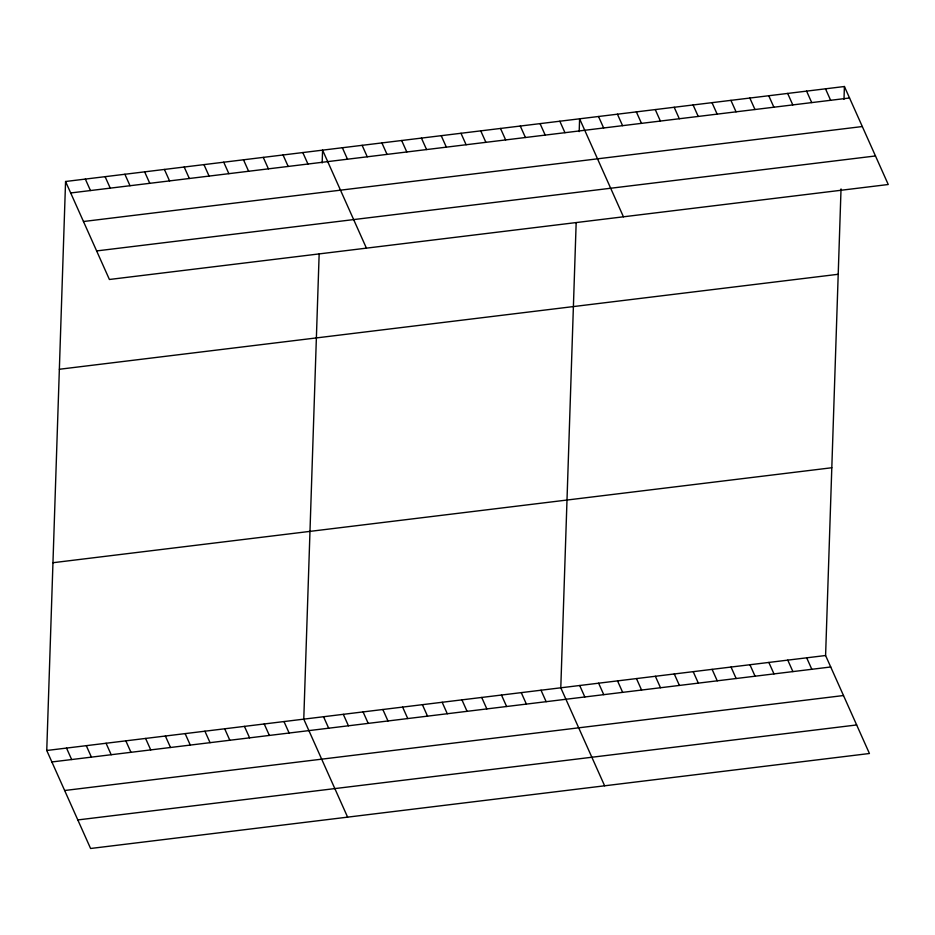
<?xml version="1.0" encoding="UTF-8"?>
<svg xmlns="http://www.w3.org/2000/svg" width="935" height="935" viewBox="0 0 935 935"><rect width="100%" height="100%" fill="white"/><g stroke="black" fill="none" stroke-linecap="round" stroke-linejoin="round"><path stroke-width="1.4" d="M841.033 188.928L825.593 655.517L869.433 753.505L90.59 848.489L46.75 750.489L65.567 181.495L844.41 86.511L888.25 184.511L109.407 279.483L65.567 181.495M319.151 253.993L303.77 719.144L347.61 817.143M322.166 162.947L322.587 150.149L366.426 248.149M576.17 222.647L560.79 687.809L604.629 785.797M579.186 131.613L579.606 118.803L623.446 216.803M843.989 99.32L844.41 86.511M70.698 192.961L849.541 97.988M83.472 221.513L862.315 126.541M96.632 250.931L875.476 155.958M59.361 369.267L838.204 274.282M52.956 562.718L831.811 467.745M46.75 750.489L825.593 655.517M51.881 761.955L830.724 666.982M64.655 790.507L843.499 695.535M77.815 819.937L856.659 724.952M825.5 88.825L830.631 100.29M806.589 91.127L811.72 102.593M787.667 93.43L792.798 104.907M768.757 95.744L773.888 107.209M749.835 98.046L754.966 109.512M730.925 100.349L736.055 111.826M712.014 102.663L717.145 114.128M693.092 104.965L698.223 116.431M674.182 107.268L679.313 118.745M655.26 109.582L660.39 121.047M636.349 111.884L641.48 123.35M617.439 114.199L622.57 125.664M598.517 116.501L603.648 127.966M806.683 657.819L811.814 669.285M559.831 121.223L564.962 132.688M787.773 660.122L792.903 671.599M540.068 123.63L545.198 135.096M768.851 662.436L773.981 673.901M520.292 126.038L525.423 137.503M749.94 664.738L755.071 676.204M500.517 128.446L505.648 139.923M731.03 667.041L736.149 678.518M480.754 130.865L485.884 142.33M712.108 669.355L717.238 680.82M460.978 133.273L466.109 144.738M693.197 671.657L698.328 683.123M441.215 135.68L446.346 147.157M674.275 673.96L679.406 685.437M421.44 138.099L426.57 149.565M655.365 676.274L660.496 687.739M401.664 140.507L406.795 151.973M636.454 678.576L641.585 690.042M381.901 142.915L387.032 154.38M617.532 680.89L622.663 692.356M362.125 145.322L367.256 156.799M598.622 683.193L603.753 694.658M342.362 147.742L347.481 159.207M579.7 685.495L584.831 696.972M302.811 152.557L307.942 164.034M541.014 690.217L546.145 701.682M283.048 154.976L288.179 166.442M521.251 692.625L526.382 704.09M263.273 157.384L268.403 168.849M501.476 695.032L506.606 706.509M243.497 159.791L248.628 171.257M481.712 697.452L486.843 708.917M223.734 162.199L228.865 173.676M461.937 699.859L467.068 711.325M203.959 164.618L209.089 176.084M442.161 702.267L447.292 713.744M184.195 167.026L189.326 178.492M422.398 704.686L427.529 716.152M164.42 169.434L169.551 180.911M402.623 707.094L407.753 718.559M144.644 171.853L149.775 183.318M382.847 709.501L387.978 720.967M124.881 174.261L130.012 185.726M363.084 711.909L368.215 723.386M105.106 176.668L110.236 188.134M343.309 714.328L348.439 725.794M85.342 179.076L90.461 190.553M323.545 716.736L328.676 728.201M283.995 721.563L289.125 733.028M264.231 723.971L269.362 735.436M244.456 726.378L249.587 737.844M224.692 728.786L229.823 740.263M204.917 731.205L210.048 742.671M185.142 733.613L190.273 745.078M165.378 736.02L170.509 747.497M145.603 738.44L150.734 749.905M125.828 740.847L130.958 752.313M106.064 743.255L111.195 754.732M86.289 745.674L91.42 757.14M66.525 748.082L71.656 759.547"/></g></svg>
